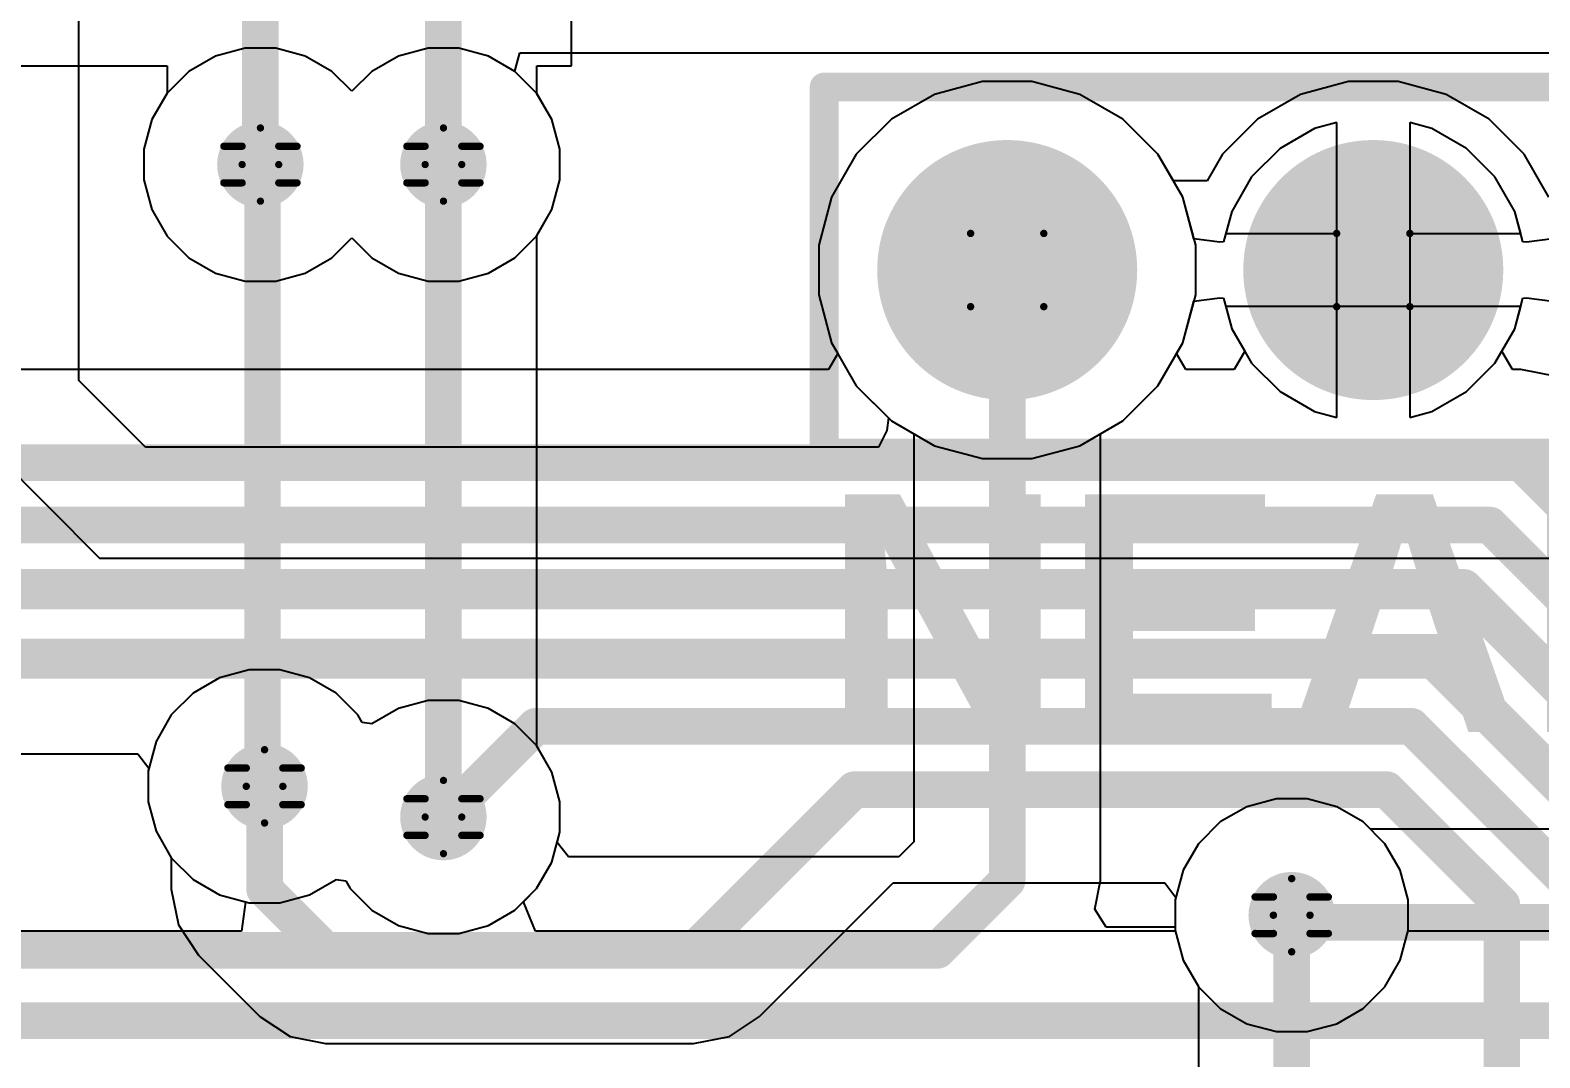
# Model space of a CAD drawing. Header units: inches. Extents: x -3 to 5437, y -3 to 5435.
# Drawn here: x 112.8 to 123.28, y 83 to 90.13 of the extents above; entities that cross this region are included whole.
import ezdxf

# ---------------------------------------------------------------- set-up
doc = ezdxf.new("R2010")
doc.units = ezdxf.units.IN
for name, color, linetype in [('Bottom Layer', 5, 'Continuous'), ('Bottom Solder', 6, 'Continuous'), ('Drill Drawing', 1, 'Continuous'), ('GND', 16, 'Continuous'), ('Multi-Layer', 9, 'Continuous'), ('Pad Holes', 156, 'Continuous'), ('PWR', 76, 'Continuous'), ('Top Layer', 1, 'Continuous'), ('Top Overlay', 2, 'Continuous'), ('Top Solder', 216, 'Continuous'), ('Via Holes', 16, 'Continuous')]:
    doc.layers.add(name, color=color, linetype=linetype)
doc.styles.add('Arial_Bold', font='', dxfattribs={"height": 0.2})
doc.styles.get('Arial_Bold').set_extended_font_data('Arial', bold=True)

# ---------------------------------------------------------------- blocks, each defined once
blk = doc.blocks.new('HDR1X7_127')
at = {"layer": 'Bottom Layer'}
h = blk.add_hatch(color=5, dxfattribs=at)
edge = h.paths.add_edge_path()
edge.add_arc((12.7, 0), 0.8, 0, 360)
h = blk.add_hatch(color=5, dxfattribs=at)
edge = h.paths.add_edge_path()
edge.add_arc((15.24, 0), 0.8, 0, 360)
at = {"layer": 'Bottom Solder'}
h = blk.add_hatch(color=6, dxfattribs=at)
edge = h.paths.add_edge_path()
edge.add_arc((12.7, 0), 0.902, 0, 360)
h = blk.add_hatch(color=6, dxfattribs=at)
edge = h.paths.add_edge_path()
edge.add_arc((15.24, 0), 0.902, 0, 360)
at = {"layer": 'GND'}
h = blk.add_hatch(color=16, dxfattribs=at)
edge = h.paths.add_edge_path()
edge.add_arc((12.7, 0), 0.8, 0, 360)
h = blk.add_hatch(color=16, dxfattribs=at)
edge = h.paths.add_edge_path()
edge.add_arc((15.24, 0), 0.8, 0, 360)
at = {"layer": 'Multi-Layer'}
h = blk.add_hatch(color=9, dxfattribs=at)
edge = h.paths.add_edge_path()
edge.add_arc((12.7, 0), 0.8, 0, 360)
h = blk.add_hatch(color=9, dxfattribs=at)
edge = h.paths.add_edge_path()
edge.add_arc((15.24, 0), 0.8, 0, 360)
at = {"layer": 'Pad Holes'}
h = blk.add_hatch(color=7, dxfattribs=at)
edge = h.paths.add_edge_path()
edge.add_arc((12.7, 0), 0.45, 0, 360)
h = blk.add_hatch(color=7, dxfattribs=at)
edge = h.paths.add_edge_path()
edge.add_arc((15.24, 0), 0.45, 0, 360)
at = {"layer": 'PWR'}
h = blk.add_hatch(color=76, dxfattribs=at)
edge = h.paths.add_edge_path()
edge.add_arc((12.7, 0), 0.8, 0, 360)
h = blk.add_hatch(color=76, dxfattribs=at)
edge = h.paths.add_edge_path()
edge.add_arc((15.24, 0), 0.8, 0, 360)
at = {"layer": 'Top Layer'}
h = blk.add_hatch(color=1, dxfattribs=at)
edge = h.paths.add_edge_path()
edge.add_arc((12.7, 0), 0.8, 0, 360)
h = blk.add_hatch(color=1, dxfattribs=at)
edge = h.paths.add_edge_path()
edge.add_arc((15.24, 0), 0.8, 0, 360)
at = {"layer": 'Top Solder'}
h = blk.add_hatch(color=216, dxfattribs=at)
edge = h.paths.add_edge_path()
edge.add_arc((12.7, 0), 0.902, 0, 360)
h = blk.add_hatch(color=216, dxfattribs=at)
edge = h.paths.add_edge_path()
edge.add_arc((15.24, 0), 0.902, 0, 360)
at = {"layer": 'Top Overlay'}
for points in [[(16.51, 1.27, 0.2, 0.2, 0), (-1.27, 1.27, 0.2, 0.2, 0)], [(16.51, 1.27, 0.2, 0.2, 0), (16.51, -1.27, 0.2, 0.2, 0)], [(16.51, -1.27, 0.2, 0.2, 0), (-1.27, -1.27, 0.2, 0.2, 0)]]:
    blk.add_lwpolyline(points, format="xyseb", dxfattribs=at)
for points in [[(16.46, 1.27, 0.1, 0.1, 1), (16.56, 1.27, 0.1, 0.1, 1)], [(16.46, 1.27, 0.1, 0.1, 1), (16.56, 1.27, 0.1, 0.1, 1)], [(16.46, -1.27, 0.1, 0.1, 1), (16.56, -1.27, 0.1, 0.1, 1)], [(16.46, -1.27, 0.1, 0.1, 1), (16.56, -1.27, 0.1, 0.1, 1)]]:
    blk.add_lwpolyline(points, format="xyseb", close=True, dxfattribs=at)

msp = doc.modelspace()

# ---------------------------------------------------------------- hatches: boundary and pattern name
at = {"layer": 'Bottom Layer'}
h = msp.add_hatch(color=5, dxfattribs=at)
edge = h.paths.add_edge_path()
edge.add_arc((114.398, 89.201), 0.3, 0, 360)
h = msp.add_hatch(color=5, dxfattribs=at)
edge = h.paths.add_edge_path()
edge.add_arc((115.668, 89.201), 0.3, 0, 360)
h = msp.add_hatch(color=5, dxfattribs=at)
edge = h.paths.add_edge_path()
edge.add_arc((114.427, 84.887), 0.3, 0, 360)
h = msp.add_hatch(color=5, dxfattribs=at)
edge = h.paths.add_edge_path()
edge.add_arc((115.668, 84.674), 0.3, 0, 360)
h = msp.add_hatch(color=5, dxfattribs=at)
edge = h.paths.add_edge_path()
edge.add_arc((121.554, 83.993), 0.3, 0, 360)
at = {"layer": 'Bottom Solder'}
h = msp.add_hatch(color=6, dxfattribs=at)
edge = h.paths.add_edge_path()
edge.add_arc((115.668, 84.674), 0.15, 0, 360)
at = {"layer": 'GND'}
h = msp.add_hatch(color=16, dxfattribs=at)
edge = h.paths.add_edge_path()
edge.add_arc((114.398, 89.201), 0.3, 0, 360)
h = msp.add_hatch(color=16, dxfattribs=at)
edge = h.paths.add_edge_path()
edge.add_arc((115.668, 89.201), 0.3, 0, 360)
h = msp.add_hatch(color=16, dxfattribs=at)
edge = h.paths.add_edge_path()
edge.add_arc((114.427, 84.887), 0.3, 0, 360)
h = msp.add_hatch(color=16, dxfattribs=at)
edge = h.paths.add_edge_path()
edge.add_arc((115.668, 84.674), 0.3, 0, 360)
h = msp.add_hatch(color=16, dxfattribs=at)
edge = h.paths.add_edge_path()
edge.add_arc((121.554, 83.993), 0.3, 0, 360)
at = {"layer": 'PWR'}
h = msp.add_hatch(color=76, dxfattribs=at)
edge = h.paths.add_edge_path()
edge.add_arc((114.398, 89.201), 0.3, 0, 360)
h = msp.add_hatch(color=76, dxfattribs=at)
edge = h.paths.add_edge_path()
edge.add_arc((115.668, 89.201), 0.3, 0, 360)
h = msp.add_hatch(color=76, dxfattribs=at)
edge = h.paths.add_edge_path()
edge.add_arc((114.427, 84.887), 0.3, 0, 360)
h = msp.add_hatch(color=76, dxfattribs=at)
edge = h.paths.add_edge_path()
edge.add_arc((115.668, 84.674), 0.3, 0, 360)
h = msp.add_hatch(color=76, dxfattribs=at)
edge = h.paths.add_edge_path()
edge.add_arc((121.554, 83.993), 0.3, 0, 360)
at = {"layer": 'Top Layer'}
h = msp.add_hatch(color=1, dxfattribs=at)
edge = h.paths.add_edge_path()
edge.add_arc((114.398, 89.201), 0.3, 0, 360)
h = msp.add_hatch(color=1, dxfattribs=at)
edge = h.paths.add_edge_path()
edge.add_arc((115.668, 89.201), 0.3, 0, 360)
h = msp.add_hatch(color=1, dxfattribs=at)
edge = h.paths.add_edge_path()
edge.add_arc((114.427, 84.887), 0.3, 0, 360)
h = msp.add_hatch(color=1, dxfattribs=at)
edge = h.paths.add_edge_path()
edge.add_arc((115.668, 84.674), 0.3, 0, 360)
h = msp.add_hatch(color=1, dxfattribs=at)
edge = h.paths.add_edge_path()
edge.add_arc((121.554, 83.993), 0.3, 0, 360)
at = {"layer": 'Top Solder'}
h = msp.add_hatch(color=216, dxfattribs=at)
edge = h.paths.add_edge_path()
edge.add_arc((115.668, 84.674), 0.15, 0, 360)
at = {"layer": 'Via Holes'}
h = msp.add_hatch(color=7, dxfattribs=at)
edge = h.paths.add_edge_path()
edge.add_arc((114.398, 89.201), 0.15, 0, 360)
h = msp.add_hatch(color=7, dxfattribs=at)
edge = h.paths.add_edge_path()
edge.add_arc((115.668, 89.201), 0.15, 0, 360)
h = msp.add_hatch(color=7, dxfattribs=at)
edge = h.paths.add_edge_path()
edge.add_arc((114.427, 84.887), 0.15, 0, 360)
h = msp.add_hatch(color=7, dxfattribs=at)
edge = h.paths.add_edge_path()
edge.add_arc((115.668, 84.674), 0.15, 0, 360)
h = msp.add_hatch(color=7, dxfattribs=at)
edge = h.paths.add_edge_path()
edge.add_arc((121.554, 83.993), 0.15, 0, 360)

# ---------------------------------------------------------------- linework, layer by layer
at = {"layer": 'Bottom Layer'}
for p, q in [((116.164, 89.848), (116.198, 89.975)), ((116.198, 89.975), (137.314, 89.975)), ((116.164, 89.847), (116.164, 89.848)), ((116.315, 89.697), (116.164, 89.847)), ((119.408, 89.777), (119.075, 89.688)), ((119.752, 89.777), (119.408, 89.777)), ((120.085, 89.688), (119.752, 89.777)), ((116.421, 89.513), (116.315, 89.697)), ((119.075, 89.688), (118.777, 89.516)), ((120.383, 89.516), (120.085, 89.688)), ((116.476, 89.307), (116.421, 89.513)), ((118.777, 89.516), (118.533, 89.272)), ((120.626, 89.272), (120.383, 89.516)), ((121.866, 89.492), (121.713, 89.451)), ((121.866, 88.723), (121.866, 89.492)), ((122.527, 89.451), (122.374, 89.492)), ((122.374, 89.492), (122.374, 88.723)), ((121.713, 89.451), (121.473, 89.312)), ((122.767, 89.312), (122.527, 89.451)), ((116.476, 89.095), (116.476, 89.307)), ((118.533, 89.272), (118.361, 88.974)), ((120.799, 88.974), (120.626, 89.272)), ((121.473, 89.312), (121.276, 89.116)), ((122.963, 89.116), (122.767, 89.312)), ((116.421, 88.889), (116.476, 89.095)), ((121.276, 89.116), (121.138, 88.876)), ((123.102, 88.876), (122.963, 89.116)), ((118.361, 88.974), (118.272, 88.641)), ((120.888, 88.641), (120.799, 88.974)), ((116.316, 88.706), (116.421, 88.889)), ((121.138, 88.876), (121.097, 88.723)), ((123.143, 88.723), (123.102, 88.876)), ((121.097, 88.723), (121.866, 88.723)), ((122.374, 88.723), (123.143, 88.723)), ((116.316, 85.169), (116.316, 88.706)), ((118.272, 88.641), (118.272, 88.297)), ((120.888, 88.297), (120.888, 88.641)), ((118.272, 88.297), (118.361, 87.964)), ((120.799, 87.964), (120.888, 88.297)), ((121.866, 88.215), (121.097, 88.215)), ((121.097, 88.215), (121.138, 88.062)), ((121.866, 87.446), (121.866, 88.215)), ((123.143, 88.215), (122.374, 88.215)), ((122.374, 88.215), (122.374, 87.446)), ((123.102, 88.062), (123.143, 88.215)), ((121.138, 88.062), (121.276, 87.822)), ((122.963, 87.822), (123.102, 88.062)), ((118.361, 87.964), (118.533, 87.666)), ((120.626, 87.666), (120.799, 87.964)), ((121.276, 87.822), (121.473, 87.626)), ((122.767, 87.626), (122.963, 87.822)), ((118.533, 87.666), (118.777, 87.422)), ((120.383, 87.422), (120.626, 87.666)), ((121.473, 87.626), (121.713, 87.487)), ((122.527, 87.487), (122.767, 87.626)), ((121.713, 87.487), (121.866, 87.446)), ((122.374, 87.446), (122.527, 87.487)), ((118.777, 87.422), (118.932, 87.333)), ((120.227, 87.333), (120.383, 87.422)), ((118.932, 87.333), (118.932, 84.502)), ((120.227, 84.234), (120.227, 87.333)), ((116.421, 84.986), (116.316, 85.169)), ((116.476, 84.78), (116.421, 84.986)), ((116.476, 84.568), (116.476, 84.78)), ((121.242, 84.746), (121.058, 84.64)), ((121.448, 84.801), (121.242, 84.746)), ((121.661, 84.801), (121.448, 84.801)), ((121.866, 84.746), (121.661, 84.801)), ((122.05, 84.64), (121.866, 84.746)), ((121.058, 84.64), (120.908, 84.489)), ((122.1, 84.59), (122.05, 84.64)), ((116.457, 84.497), (116.476, 84.568)), ((126.485, 84.59), (122.1, 84.59)), ((116.535, 84.397), (116.457, 84.497)), ((118.932, 84.502), (118.827, 84.397)), ((120.908, 84.489), (120.801, 84.305)), ((118.827, 84.397), (116.535, 84.397)), ((120.188, 84.036), (120.227, 84.234)), ((120.801, 84.305), (120.746, 84.099)), ((120.267, 83.909), (120.188, 84.036)), ((120.746, 84.099), (120.746, 83.909)), ((120.746, 83.909), (120.267, 83.909))]:
    msp.add_line(p, q, dxfattribs=at)
for points in [[(114.398, 89.201, 0.254, 0.254, 0), (114.413, 89.187, 0.254, 0.254, 0)], [(114.413, 84.901, 0.254, 0.254, 0), (114.413, 89.187, 0.254, 0.254, 0)], [(115.668, 84.674, 0.254, 0.254, 0), (115.668, 89.201, 0.254, 0.254, 0)], [(119.58, 84.234, 0.254, 0.254, 0), (119.58, 88.469, 0.254, 0.254, 0)], [(114.413, 84.901, 0.254, 0.254, 0), (114.427, 84.887, 0.254, 0.254, 0)], [(119.095, 83.749, 0.254, 0.254, 0), (119.58, 84.234, 0.254, 0.254, 0)], [(121.554, 83.993, 0.254, 0.254, 0), (121.604, 83.943, 0.254, 0.254, 0)], [(121.604, 83.943, 0.254, 0.254, 0), (126.753, 83.943, 0.254, 0.254, 0)], [(100.234, 83.749, 0.254, 0.254, 0), (119.095, 83.749, 0.254, 0.254, 0)], [(100.482, 83.261, 0.254, 0.254, 0), (129.321, 83.261, 0.254, 0.254, 0)]]:
    msp.add_lwpolyline(points, format="xyseb", dxfattribs=at)
for points in [[(114.335, 89.201, 0.127, 0.127, 1), (114.462, 89.201, 0.127, 0.127, 1)], [(114.349, 89.187, 0.127, 0.127, 1), (114.476, 89.187, 0.127, 0.127, 1)], [(114.349, 89.187, 0.127, 0.127, 1), (114.476, 89.187, 0.127, 0.127, 1)], [(115.605, 89.201, 0.127, 0.127, 1), (115.732, 89.201, 0.127, 0.127, 1)], [(119.516, 88.469, 0.127, 0.127, 1), (119.643, 88.469, 0.127, 0.127, 1)], [(114.349, 84.901, 0.127, 0.127, 1), (114.476, 84.901, 0.127, 0.127, 1)], [(114.349, 84.901, 0.127, 0.127, 1), (114.476, 84.901, 0.127, 0.127, 1)], [(114.364, 84.887, 0.127, 0.127, 1), (114.49, 84.887, 0.127, 0.127, 1)], [(115.605, 84.674, 0.127, 0.127, 1), (115.732, 84.674, 0.127, 0.127, 1)], [(119.516, 84.234, 0.127, 0.127, 1), (119.643, 84.234, 0.127, 0.127, 1)], [(119.516, 84.234, 0.127, 0.127, 1), (119.643, 84.234, 0.127, 0.127, 1)], [(121.491, 83.993, 0.127, 0.127, 1), (121.618, 83.993, 0.127, 0.127, 1)], [(121.541, 83.943, 0.127, 0.127, 1), (121.668, 83.943, 0.127, 0.127, 1)], [(121.541, 83.943, 0.127, 0.127, 1), (121.668, 83.943, 0.127, 0.127, 1)], [(119.032, 83.749, 0.127, 0.127, 1), (119.159, 83.749, 0.127, 0.127, 1)], [(119.032, 83.749, 0.127, 0.127, 1), (119.159, 83.749, 0.127, 0.127, 1)]]:
    msp.add_lwpolyline(points, format="xyseb", close=True, dxfattribs=at)
at = {"layer": 'Drill Drawing'}
for points in [[(114.271, 89.328, 0.0508, 0.0508, 0), (114.398, 89.455, 0.0508, 0.0508, 0)], [(114.398, 89.455, 0.0508, 0.0508, 0), (114.525, 89.328, 0.0508, 0.0508, 0)], [(115.541, 89.328, 0.0508, 0.0508, 0), (115.668, 89.455, 0.0508, 0.0508, 0)], [(115.668, 89.455, 0.0508, 0.0508, 0), (115.795, 89.328, 0.0508, 0.0508, 0)], [(114.144, 89.328, 0.0508, 0.0508, 0), (114.271, 89.201, 0.0508, 0.0508, 0)], [(114.144, 89.328, 0.0508, 0.0508, 0), (114.271, 89.328, 0.0508, 0.0508, 0)], [(114.525, 89.328, 0.0508, 0.0508, 0), (114.652, 89.328, 0.0508, 0.0508, 0)], [(114.525, 89.201, 0.0508, 0.0508, 0), (114.652, 89.328, 0.0508, 0.0508, 0)], [(115.414, 89.328, 0.0508, 0.0508, 0), (115.541, 89.201, 0.0508, 0.0508, 0)], [(115.414, 89.328, 0.0508, 0.0508, 0), (115.541, 89.328, 0.0508, 0.0508, 0)], [(115.795, 89.328, 0.0508, 0.0508, 0), (115.922, 89.328, 0.0508, 0.0508, 0)], [(115.795, 89.201, 0.0508, 0.0508, 0), (115.922, 89.328, 0.0508, 0.0508, 0)], [(114.144, 89.074, 0.0508, 0.0508, 0), (114.271, 89.201, 0.0508, 0.0508, 0)], [(114.525, 89.201, 0.0508, 0.0508, 0), (114.652, 89.074, 0.0508, 0.0508, 0)], [(115.414, 89.074, 0.0508, 0.0508, 0), (115.541, 89.201, 0.0508, 0.0508, 0)], [(115.795, 89.201, 0.0508, 0.0508, 0), (115.922, 89.074, 0.0508, 0.0508, 0)], [(114.144, 89.074, 0.0508, 0.0508, 0), (114.271, 89.074, 0.0508, 0.0508, 0)], [(114.271, 89.074, 0.0508, 0.0508, 0), (114.398, 88.947, 0.0508, 0.0508, 0)], [(114.398, 88.947, 0.0508, 0.0508, 0), (114.525, 89.074, 0.0508, 0.0508, 0)], [(114.525, 89.074, 0.0508, 0.0508, 0), (114.652, 89.074, 0.0508, 0.0508, 0)], [(115.414, 89.074, 0.0508, 0.0508, 0), (115.541, 89.074, 0.0508, 0.0508, 0)], [(115.541, 89.074, 0.0508, 0.0508, 0), (115.668, 88.947, 0.0508, 0.0508, 0)], [(115.668, 88.947, 0.0508, 0.0508, 0), (115.795, 89.074, 0.0508, 0.0508, 0)], [(115.795, 89.074, 0.0508, 0.0508, 0), (115.922, 89.074, 0.0508, 0.0508, 0)], [(119.326, 88.723, 0.0508, 0.0508, 0), (119.834, 88.723, 0.0508, 0.0508, 0)], [(119.326, 88.215, 0.0508, 0.0508, 0), (119.326, 88.723, 0.0508, 0.0508, 0)], [(119.834, 88.215, 0.0508, 0.0508, 0), (119.834, 88.723, 0.0508, 0.0508, 0)], [(121.866, 88.723, 0.0508, 0.0508, 0), (122.374, 88.723, 0.0508, 0.0508, 0)], [(121.866, 88.215, 0.0508, 0.0508, 0), (121.866, 88.723, 0.0508, 0.0508, 0)], [(122.374, 88.215, 0.0508, 0.0508, 0), (122.374, 88.723, 0.0508, 0.0508, 0)], [(119.326, 88.215, 0.0508, 0.0508, 0), (119.834, 88.215, 0.0508, 0.0508, 0)], [(121.866, 88.215, 0.0508, 0.0508, 0), (122.374, 88.215, 0.0508, 0.0508, 0)], [(114.3, 85.014, 0.0508, 0.0508, 0), (114.427, 85.141, 0.0508, 0.0508, 0)], [(114.427, 85.141, 0.0508, 0.0508, 0), (114.554, 85.014, 0.0508, 0.0508, 0)], [(114.173, 85.014, 0.0508, 0.0508, 0), (114.3, 84.887, 0.0508, 0.0508, 0)], [(114.173, 85.014, 0.0508, 0.0508, 0), (114.3, 85.014, 0.0508, 0.0508, 0)], [(114.554, 85.014, 0.0508, 0.0508, 0), (114.681, 85.014, 0.0508, 0.0508, 0)], [(114.554, 84.887, 0.0508, 0.0508, 0), (114.681, 85.014, 0.0508, 0.0508, 0)], [(115.541, 84.801, 0.0508, 0.0508, 0), (115.668, 84.928, 0.0508, 0.0508, 0)], [(115.668, 84.928, 0.0508, 0.0508, 0), (115.795, 84.801, 0.0508, 0.0508, 0)], [(114.173, 84.76, 0.0508, 0.0508, 0), (114.3, 84.887, 0.0508, 0.0508, 0)], [(114.554, 84.887, 0.0508, 0.0508, 0), (114.681, 84.76, 0.0508, 0.0508, 0)], [(114.173, 84.76, 0.0508, 0.0508, 0), (114.3, 84.76, 0.0508, 0.0508, 0)], [(114.3, 84.76, 0.0508, 0.0508, 0), (114.427, 84.633, 0.0508, 0.0508, 0)], [(114.427, 84.633, 0.0508, 0.0508, 0), (114.554, 84.76, 0.0508, 0.0508, 0)], [(114.554, 84.76, 0.0508, 0.0508, 0), (114.681, 84.76, 0.0508, 0.0508, 0)], [(115.414, 84.801, 0.0508, 0.0508, 0), (115.541, 84.674, 0.0508, 0.0508, 0)], [(115.414, 84.801, 0.0508, 0.0508, 0), (115.541, 84.801, 0.0508, 0.0508, 0)], [(115.795, 84.801, 0.0508, 0.0508, 0), (115.922, 84.801, 0.0508, 0.0508, 0)], [(115.795, 84.674, 0.0508, 0.0508, 0), (115.922, 84.801, 0.0508, 0.0508, 0)], [(115.414, 84.547, 0.0508, 0.0508, 0), (115.541, 84.674, 0.0508, 0.0508, 0)], [(115.795, 84.674, 0.0508, 0.0508, 0), (115.922, 84.547, 0.0508, 0.0508, 0)], [(115.414, 84.547, 0.0508, 0.0508, 0), (115.541, 84.547, 0.0508, 0.0508, 0)], [(115.541, 84.547, 0.0508, 0.0508, 0), (115.668, 84.42, 0.0508, 0.0508, 0)], [(115.668, 84.42, 0.0508, 0.0508, 0), (115.795, 84.547, 0.0508, 0.0508, 0)], [(115.795, 84.547, 0.0508, 0.0508, 0), (115.922, 84.547, 0.0508, 0.0508, 0)], [(121.427, 84.12, 0.0508, 0.0508, 0), (121.554, 84.247, 0.0508, 0.0508, 0)], [(121.554, 84.247, 0.0508, 0.0508, 0), (121.681, 84.12, 0.0508, 0.0508, 0)], [(121.3, 84.12, 0.0508, 0.0508, 0), (121.427, 83.993, 0.0508, 0.0508, 0)], [(121.3, 84.12, 0.0508, 0.0508, 0), (121.427, 84.12, 0.0508, 0.0508, 0)], [(121.681, 84.12, 0.0508, 0.0508, 0), (121.808, 84.12, 0.0508, 0.0508, 0)], [(121.681, 83.993, 0.0508, 0.0508, 0), (121.808, 84.12, 0.0508, 0.0508, 0)], [(121.3, 83.866, 0.0508, 0.0508, 0), (121.427, 83.993, 0.0508, 0.0508, 0)], [(121.681, 83.993, 0.0508, 0.0508, 0), (121.808, 83.866, 0.0508, 0.0508, 0)], [(121.3, 83.866, 0.0508, 0.0508, 0), (121.427, 83.866, 0.0508, 0.0508, 0)], [(121.427, 83.866, 0.0508, 0.0508, 0), (121.554, 83.739, 0.0508, 0.0508, 0)], [(121.554, 83.739, 0.0508, 0.0508, 0), (121.681, 83.866, 0.0508, 0.0508, 0)], [(121.681, 83.866, 0.0508, 0.0508, 0), (121.808, 83.866, 0.0508, 0.0508, 0)]]:
    msp.add_lwpolyline(points, format="xyseb", dxfattribs=at)
for points in [[(114.386, 89.455, 0.0254, 0.0254, 1), (114.411, 89.455, 0.0254, 0.0254, 1)], [(114.386, 89.455, 0.0254, 0.0254, 1), (114.411, 89.455, 0.0254, 0.0254, 1)], [(115.656, 89.455, 0.0254, 0.0254, 1), (115.681, 89.455, 0.0254, 0.0254, 1)], [(115.656, 89.455, 0.0254, 0.0254, 1), (115.681, 89.455, 0.0254, 0.0254, 1)], [(114.132, 89.328, 0.0254, 0.0254, 1), (114.157, 89.328, 0.0254, 0.0254, 1)], [(114.132, 89.328, 0.0254, 0.0254, 1), (114.157, 89.328, 0.0254, 0.0254, 1)], [(114.259, 89.328, 0.0254, 0.0254, 1), (114.284, 89.328, 0.0254, 0.0254, 1)], [(114.259, 89.328, 0.0254, 0.0254, 1), (114.284, 89.328, 0.0254, 0.0254, 1)], [(114.513, 89.328, 0.0254, 0.0254, 1), (114.538, 89.328, 0.0254, 0.0254, 1)], [(114.513, 89.328, 0.0254, 0.0254, 1), (114.538, 89.328, 0.0254, 0.0254, 1)], [(114.64, 89.328, 0.0254, 0.0254, 1), (114.665, 89.328, 0.0254, 0.0254, 1)], [(114.64, 89.328, 0.0254, 0.0254, 1), (114.665, 89.328, 0.0254, 0.0254, 1)], [(115.402, 89.328, 0.0254, 0.0254, 1), (115.427, 89.328, 0.0254, 0.0254, 1)], [(115.402, 89.328, 0.0254, 0.0254, 1), (115.427, 89.328, 0.0254, 0.0254, 1)], [(115.529, 89.328, 0.0254, 0.0254, 1), (115.554, 89.328, 0.0254, 0.0254, 1)], [(115.529, 89.328, 0.0254, 0.0254, 1), (115.554, 89.328, 0.0254, 0.0254, 1)], [(115.783, 89.328, 0.0254, 0.0254, 1), (115.808, 89.328, 0.0254, 0.0254, 1)], [(115.783, 89.328, 0.0254, 0.0254, 1), (115.808, 89.328, 0.0254, 0.0254, 1)], [(115.91, 89.328, 0.0254, 0.0254, 1), (115.935, 89.328, 0.0254, 0.0254, 1)], [(115.91, 89.328, 0.0254, 0.0254, 1), (115.935, 89.328, 0.0254, 0.0254, 1)], [(114.259, 89.201, 0.0254, 0.0254, 1), (114.284, 89.201, 0.0254, 0.0254, 1)], [(114.259, 89.201, 0.0254, 0.0254, 1), (114.284, 89.201, 0.0254, 0.0254, 1)], [(114.513, 89.201, 0.0254, 0.0254, 1), (114.538, 89.201, 0.0254, 0.0254, 1)], [(114.513, 89.201, 0.0254, 0.0254, 1), (114.538, 89.201, 0.0254, 0.0254, 1)], [(115.529, 89.201, 0.0254, 0.0254, 1), (115.554, 89.201, 0.0254, 0.0254, 1)], [(115.529, 89.201, 0.0254, 0.0254, 1), (115.554, 89.201, 0.0254, 0.0254, 1)], [(115.783, 89.201, 0.0254, 0.0254, 1), (115.808, 89.201, 0.0254, 0.0254, 1)], [(115.783, 89.201, 0.0254, 0.0254, 1), (115.808, 89.201, 0.0254, 0.0254, 1)], [(114.132, 89.074, 0.0254, 0.0254, 1), (114.157, 89.074, 0.0254, 0.0254, 1)], [(114.132, 89.074, 0.0254, 0.0254, 1), (114.157, 89.074, 0.0254, 0.0254, 1)], [(114.259, 89.074, 0.0254, 0.0254, 1), (114.284, 89.074, 0.0254, 0.0254, 1)], [(114.259, 89.074, 0.0254, 0.0254, 1), (114.284, 89.074, 0.0254, 0.0254, 1)], [(114.513, 89.074, 0.0254, 0.0254, 1), (114.538, 89.074, 0.0254, 0.0254, 1)], [(114.513, 89.074, 0.0254, 0.0254, 1), (114.538, 89.074, 0.0254, 0.0254, 1)], [(114.64, 89.074, 0.0254, 0.0254, 1), (114.665, 89.074, 0.0254, 0.0254, 1)], [(114.64, 89.074, 0.0254, 0.0254, 1), (114.665, 89.074, 0.0254, 0.0254, 1)], [(115.402, 89.074, 0.0254, 0.0254, 1), (115.427, 89.074, 0.0254, 0.0254, 1)], [(115.402, 89.074, 0.0254, 0.0254, 1), (115.427, 89.074, 0.0254, 0.0254, 1)], [(115.529, 89.074, 0.0254, 0.0254, 1), (115.554, 89.074, 0.0254, 0.0254, 1)], [(115.529, 89.074, 0.0254, 0.0254, 1), (115.554, 89.074, 0.0254, 0.0254, 1)], [(115.783, 89.074, 0.0254, 0.0254, 1), (115.808, 89.074, 0.0254, 0.0254, 1)], [(115.783, 89.074, 0.0254, 0.0254, 1), (115.808, 89.074, 0.0254, 0.0254, 1)], [(115.91, 89.074, 0.0254, 0.0254, 1), (115.935, 89.074, 0.0254, 0.0254, 1)], [(115.91, 89.074, 0.0254, 0.0254, 1), (115.935, 89.074, 0.0254, 0.0254, 1)], [(114.386, 88.947, 0.0254, 0.0254, 1), (114.411, 88.947, 0.0254, 0.0254, 1)], [(114.386, 88.947, 0.0254, 0.0254, 1), (114.411, 88.947, 0.0254, 0.0254, 1)], [(115.656, 88.947, 0.0254, 0.0254, 1), (115.681, 88.947, 0.0254, 0.0254, 1)], [(115.656, 88.947, 0.0254, 0.0254, 1), (115.681, 88.947, 0.0254, 0.0254, 1)], [(119.313, 88.723, 0.0254, 0.0254, 1), (119.339, 88.723, 0.0254, 0.0254, 1)], [(119.313, 88.723, 0.0254, 0.0254, 1), (119.339, 88.723, 0.0254, 0.0254, 1)], [(119.821, 88.723, 0.0254, 0.0254, 1), (119.847, 88.723, 0.0254, 0.0254, 1)], [(119.821, 88.723, 0.0254, 0.0254, 1), (119.847, 88.723, 0.0254, 0.0254, 1)], [(121.853, 88.723, 0.0254, 0.0254, 1), (121.879, 88.723, 0.0254, 0.0254, 1)], [(121.853, 88.723, 0.0254, 0.0254, 1), (121.879, 88.723, 0.0254, 0.0254, 1)], [(122.361, 88.723, 0.0254, 0.0254, 1), (122.387, 88.723, 0.0254, 0.0254, 1)], [(122.361, 88.723, 0.0254, 0.0254, 1), (122.387, 88.723, 0.0254, 0.0254, 1)], [(119.313, 88.215, 0.0254, 0.0254, 1), (119.339, 88.215, 0.0254, 0.0254, 1)], [(119.313, 88.215, 0.0254, 0.0254, 1), (119.339, 88.215, 0.0254, 0.0254, 1)], [(119.821, 88.215, 0.0254, 0.0254, 1), (119.847, 88.215, 0.0254, 0.0254, 1)], [(119.821, 88.215, 0.0254, 0.0254, 1), (119.847, 88.215, 0.0254, 0.0254, 1)], [(121.853, 88.215, 0.0254, 0.0254, 1), (121.879, 88.215, 0.0254, 0.0254, 1)], [(121.853, 88.215, 0.0254, 0.0254, 1), (121.879, 88.215, 0.0254, 0.0254, 1)], [(122.361, 88.215, 0.0254, 0.0254, 1), (122.387, 88.215, 0.0254, 0.0254, 1)], [(122.361, 88.215, 0.0254, 0.0254, 1), (122.387, 88.215, 0.0254, 0.0254, 1)], [(114.414, 85.141, 0.0254, 0.0254, 1), (114.44, 85.141, 0.0254, 0.0254, 1)], [(114.414, 85.141, 0.0254, 0.0254, 1), (114.44, 85.141, 0.0254, 0.0254, 1)], [(114.16, 85.014, 0.0254, 0.0254, 1), (114.186, 85.014, 0.0254, 0.0254, 1)], [(114.16, 85.014, 0.0254, 0.0254, 1), (114.186, 85.014, 0.0254, 0.0254, 1)], [(114.287, 85.014, 0.0254, 0.0254, 1), (114.313, 85.014, 0.0254, 0.0254, 1)], [(114.287, 85.014, 0.0254, 0.0254, 1), (114.313, 85.014, 0.0254, 0.0254, 1)], [(114.541, 85.014, 0.0254, 0.0254, 1), (114.567, 85.014, 0.0254, 0.0254, 1)], [(114.541, 85.014, 0.0254, 0.0254, 1), (114.567, 85.014, 0.0254, 0.0254, 1)], [(114.668, 85.014, 0.0254, 0.0254, 1), (114.694, 85.014, 0.0254, 0.0254, 1)], [(114.668, 85.014, 0.0254, 0.0254, 1), (114.694, 85.014, 0.0254, 0.0254, 1)], [(115.656, 84.928, 0.0254, 0.0254, 1), (115.681, 84.928, 0.0254, 0.0254, 1)], [(115.656, 84.928, 0.0254, 0.0254, 1), (115.681, 84.928, 0.0254, 0.0254, 1)], [(114.287, 84.887, 0.0254, 0.0254, 1), (114.313, 84.887, 0.0254, 0.0254, 1)], [(114.287, 84.887, 0.0254, 0.0254, 1), (114.313, 84.887, 0.0254, 0.0254, 1)], [(114.541, 84.887, 0.0254, 0.0254, 1), (114.567, 84.887, 0.0254, 0.0254, 1)], [(114.541, 84.887, 0.0254, 0.0254, 1), (114.567, 84.887, 0.0254, 0.0254, 1)], [(114.16, 84.76, 0.0254, 0.0254, 1), (114.186, 84.76, 0.0254, 0.0254, 1)], [(114.16, 84.76, 0.0254, 0.0254, 1), (114.186, 84.76, 0.0254, 0.0254, 1)], [(114.287, 84.76, 0.0254, 0.0254, 1), (114.313, 84.76, 0.0254, 0.0254, 1)], [(114.287, 84.76, 0.0254, 0.0254, 1), (114.313, 84.76, 0.0254, 0.0254, 1)], [(114.541, 84.76, 0.0254, 0.0254, 1), (114.567, 84.76, 0.0254, 0.0254, 1)], [(114.541, 84.76, 0.0254, 0.0254, 1), (114.567, 84.76, 0.0254, 0.0254, 1)], [(114.668, 84.76, 0.0254, 0.0254, 1), (114.694, 84.76, 0.0254, 0.0254, 1)], [(114.668, 84.76, 0.0254, 0.0254, 1), (114.694, 84.76, 0.0254, 0.0254, 1)], [(115.402, 84.801, 0.0254, 0.0254, 1), (115.427, 84.801, 0.0254, 0.0254, 1)], [(115.402, 84.801, 0.0254, 0.0254, 1), (115.427, 84.801, 0.0254, 0.0254, 1)], [(115.529, 84.801, 0.0254, 0.0254, 1), (115.554, 84.801, 0.0254, 0.0254, 1)], [(115.529, 84.801, 0.0254, 0.0254, 1), (115.554, 84.801, 0.0254, 0.0254, 1)], [(115.783, 84.801, 0.0254, 0.0254, 1), (115.808, 84.801, 0.0254, 0.0254, 1)], [(115.783, 84.801, 0.0254, 0.0254, 1), (115.808, 84.801, 0.0254, 0.0254, 1)], [(115.91, 84.801, 0.0254, 0.0254, 1), (115.935, 84.801, 0.0254, 0.0254, 1)], [(115.91, 84.801, 0.0254, 0.0254, 1), (115.935, 84.801, 0.0254, 0.0254, 1)], [(114.414, 84.633, 0.0254, 0.0254, 1), (114.44, 84.633, 0.0254, 0.0254, 1)], [(114.414, 84.633, 0.0254, 0.0254, 1), (114.44, 84.633, 0.0254, 0.0254, 1)], [(115.529, 84.674, 0.0254, 0.0254, 1), (115.554, 84.674, 0.0254, 0.0254, 1)], [(115.529, 84.674, 0.0254, 0.0254, 1), (115.554, 84.674, 0.0254, 0.0254, 1)], [(115.783, 84.674, 0.0254, 0.0254, 1), (115.808, 84.674, 0.0254, 0.0254, 1)], [(115.783, 84.674, 0.0254, 0.0254, 1), (115.808, 84.674, 0.0254, 0.0254, 1)], [(115.402, 84.547, 0.0254, 0.0254, 1), (115.427, 84.547, 0.0254, 0.0254, 1)], [(115.402, 84.547, 0.0254, 0.0254, 1), (115.427, 84.547, 0.0254, 0.0254, 1)], [(115.529, 84.547, 0.0254, 0.0254, 1), (115.554, 84.547, 0.0254, 0.0254, 1)], [(115.529, 84.547, 0.0254, 0.0254, 1), (115.554, 84.547, 0.0254, 0.0254, 1)], [(115.783, 84.547, 0.0254, 0.0254, 1), (115.808, 84.547, 0.0254, 0.0254, 1)], [(115.783, 84.547, 0.0254, 0.0254, 1), (115.808, 84.547, 0.0254, 0.0254, 1)], [(115.91, 84.547, 0.0254, 0.0254, 1), (115.935, 84.547, 0.0254, 0.0254, 1)], [(115.91, 84.547, 0.0254, 0.0254, 1), (115.935, 84.547, 0.0254, 0.0254, 1)], [(115.656, 84.42, 0.0254, 0.0254, 1), (115.681, 84.42, 0.0254, 0.0254, 1)], [(115.656, 84.42, 0.0254, 0.0254, 1), (115.681, 84.42, 0.0254, 0.0254, 1)], [(121.541, 84.247, 0.0254, 0.0254, 1), (121.567, 84.247, 0.0254, 0.0254, 1)], [(121.541, 84.247, 0.0254, 0.0254, 1), (121.567, 84.247, 0.0254, 0.0254, 1)], [(121.287, 84.12, 0.0254, 0.0254, 1), (121.313, 84.12, 0.0254, 0.0254, 1)], [(121.287, 84.12, 0.0254, 0.0254, 1), (121.313, 84.12, 0.0254, 0.0254, 1)], [(121.414, 84.12, 0.0254, 0.0254, 1), (121.44, 84.12, 0.0254, 0.0254, 1)], [(121.414, 84.12, 0.0254, 0.0254, 1), (121.44, 84.12, 0.0254, 0.0254, 1)], [(121.668, 84.12, 0.0254, 0.0254, 1), (121.694, 84.12, 0.0254, 0.0254, 1)], [(121.668, 84.12, 0.0254, 0.0254, 1), (121.694, 84.12, 0.0254, 0.0254, 1)], [(121.795, 84.12, 0.0254, 0.0254, 1), (121.821, 84.12, 0.0254, 0.0254, 1)], [(121.795, 84.12, 0.0254, 0.0254, 1), (121.821, 84.12, 0.0254, 0.0254, 1)], [(121.414, 83.993, 0.0254, 0.0254, 1), (121.44, 83.993, 0.0254, 0.0254, 1)], [(121.414, 83.993, 0.0254, 0.0254, 1), (121.44, 83.993, 0.0254, 0.0254, 1)], [(121.668, 83.993, 0.0254, 0.0254, 1), (121.694, 83.993, 0.0254, 0.0254, 1)], [(121.668, 83.993, 0.0254, 0.0254, 1), (121.694, 83.993, 0.0254, 0.0254, 1)], [(121.287, 83.866, 0.0254, 0.0254, 1), (121.313, 83.866, 0.0254, 0.0254, 1)], [(121.287, 83.866, 0.0254, 0.0254, 1), (121.313, 83.866, 0.0254, 0.0254, 1)], [(121.414, 83.866, 0.0254, 0.0254, 1), (121.44, 83.866, 0.0254, 0.0254, 1)], [(121.414, 83.866, 0.0254, 0.0254, 1), (121.44, 83.866, 0.0254, 0.0254, 1)], [(121.668, 83.866, 0.0254, 0.0254, 1), (121.694, 83.866, 0.0254, 0.0254, 1)], [(121.668, 83.866, 0.0254, 0.0254, 1), (121.694, 83.866, 0.0254, 0.0254, 1)], [(121.795, 83.866, 0.0254, 0.0254, 1), (121.821, 83.866, 0.0254, 0.0254, 1)], [(121.795, 83.866, 0.0254, 0.0254, 1), (121.821, 83.866, 0.0254, 0.0254, 1)], [(121.541, 83.739, 0.0254, 0.0254, 1), (121.567, 83.739, 0.0254, 0.0254, 1)], [(121.541, 83.739, 0.0254, 0.0254, 1), (121.567, 83.739, 0.0254, 0.0254, 1)]]:
    msp.add_lwpolyline(points, format="xyseb", close=True, dxfattribs=at)
at = {"layer": 'GND'}
for p, q in [((114.292, 90.009), (114.086, 89.954)), ((114.505, 90.009), (114.292, 90.009)), ((114.71, 89.954), (114.505, 90.009)), ((115.562, 90.009), (115.356, 89.954)), ((115.775, 90.009), (115.562, 90.009)), ((115.98, 89.954), (115.775, 90.009)), ((114.086, 89.954), (113.902, 89.847)), ((114.894, 89.847), (114.71, 89.954)), ((115.356, 89.954), (115.172, 89.847)), ((116.164, 89.847), (115.98, 89.954)), ((113.902, 89.847), (113.752, 89.697)), ((115.033, 89.709), (114.894, 89.847)), ((115.172, 89.847), (115.033, 89.709)), ((116.315, 89.697), (116.164, 89.847)), ((119.408, 89.777), (119.075, 89.688)), ((119.752, 89.777), (119.408, 89.777)), ((120.085, 89.688), (119.752, 89.777)), ((113.752, 89.697), (113.645, 89.513)), ((116.421, 89.513), (116.315, 89.697)), ((119.075, 89.688), (118.777, 89.516)), ((120.383, 89.516), (120.085, 89.688)), ((113.645, 89.513), (113.59, 89.307)), ((116.476, 89.307), (116.421, 89.513)), ((118.777, 89.516), (118.533, 89.272)), ((120.626, 89.272), (120.383, 89.516)), ((121.866, 89.492), (121.713, 89.451)), ((121.866, 88.469), (121.866, 89.492)), ((122.527, 89.451), (122.374, 89.492)), ((122.374, 89.492), (122.374, 88.469)), ((121.713, 89.451), (121.473, 89.312)), ((122.767, 89.312), (122.527, 89.451)), ((113.59, 89.307), (113.59, 89.095)), ((116.476, 89.095), (116.476, 89.307)), ((118.533, 89.272), (118.361, 88.974)), ((120.799, 88.974), (120.626, 89.272)), ((121.473, 89.312), (121.276, 89.116)), ((122.963, 89.116), (122.767, 89.312)), ((113.59, 89.095), (113.645, 88.889)), ((116.421, 88.889), (116.476, 89.095)), ((121.276, 89.116), (121.138, 88.876)), ((123.102, 88.876), (122.963, 89.116)), ((118.361, 88.974), (118.272, 88.641)), ((120.876, 88.685), (120.799, 88.974)), ((113.645, 88.889), (113.752, 88.705)), ((116.315, 88.705), (116.421, 88.889)), ((121.138, 88.876), (121.081, 88.665)), ((123.158, 88.665), (123.102, 88.876)), ((113.752, 88.705), (113.902, 88.554)), ((114.894, 88.554), (115.033, 88.693)), ((115.033, 88.693), (115.172, 88.554)), ((116.164, 88.554), (116.315, 88.705)), ((118.272, 88.641), (118.272, 88.297)), ((121.055, 88.662), (120.876, 88.685)), ((121.081, 88.665), (121.055, 88.662)), ((123.184, 88.662), (123.158, 88.665)), ((123.364, 88.685), (123.184, 88.662)), ((113.902, 88.554), (114.086, 88.448)), ((114.71, 88.448), (114.894, 88.554)), ((115.172, 88.554), (115.356, 88.448)), ((115.98, 88.448), (116.164, 88.554)), ((114.086, 88.448), (114.292, 88.393)), ((114.505, 88.393), (114.71, 88.448)), ((115.356, 88.448), (115.562, 88.393)), ((115.775, 88.393), (115.98, 88.448)), ((121.866, 87.446), (121.866, 88.469)), ((122.374, 88.469), (122.374, 87.446)), ((114.292, 88.393), (114.505, 88.393)), ((115.562, 88.393), (115.775, 88.393)), ((118.272, 88.297), (118.361, 87.964)), ((120.799, 87.964), (120.876, 88.253)), ((120.876, 88.253), (121.055, 88.276)), ((121.055, 88.276), (121.081, 88.273)), ((121.081, 88.273), (121.138, 88.062)), ((123.102, 88.062), (123.158, 88.273)), ((123.158, 88.273), (123.184, 88.276)), ((123.184, 88.276), (123.364, 88.253)), ((121.138, 88.062), (121.276, 87.822)), ((122.963, 87.822), (123.102, 88.062)), ((118.361, 87.964), (118.533, 87.666)), ((120.626, 87.666), (120.799, 87.964)), ((121.276, 87.822), (121.473, 87.626)), ((122.767, 87.626), (122.963, 87.822)), ((118.533, 87.666), (118.777, 87.422)), ((120.383, 87.422), (120.626, 87.666)), ((121.473, 87.626), (121.713, 87.487)), ((122.527, 87.487), (122.767, 87.626)), ((121.713, 87.487), (121.866, 87.446)), ((122.374, 87.446), (122.527, 87.487)), ((118.777, 87.422), (119.075, 87.25)), ((120.085, 87.25), (120.383, 87.422)), ((119.075, 87.25), (119.408, 87.161)), ((119.408, 87.161), (119.752, 87.161)), ((119.752, 87.161), (120.085, 87.25)), ((114.321, 85.695), (114.115, 85.64)), ((114.533, 85.695), (114.321, 85.695)), ((114.739, 85.64), (114.533, 85.695)), ((114.115, 85.64), (113.931, 85.533)), ((114.923, 85.533), (114.739, 85.64)), ((113.931, 85.533), (113.78, 85.383)), ((115.074, 85.383), (114.923, 85.533)), ((115.562, 85.482), (115.356, 85.427)), ((115.775, 85.482), (115.562, 85.482)), ((115.98, 85.427), (115.775, 85.482)), ((113.78, 85.383), (113.674, 85.199)), ((115.104, 85.329), (115.074, 85.383)), ((115.356, 85.427), (115.172, 85.321)), ((116.164, 85.321), (115.98, 85.427)), ((115.172, 85.321), (115.104, 85.329)), ((116.315, 85.17), (116.164, 85.321)), ((113.674, 85.199), (113.619, 84.993)), ((116.421, 84.986), (116.315, 85.17)), ((113.619, 84.993), (113.619, 84.78)), ((116.476, 84.78), (116.421, 84.986)), ((113.619, 84.78), (113.674, 84.575)), ((116.476, 84.568), (116.476, 84.78)), ((121.242, 84.746), (121.058, 84.64)), ((121.448, 84.801), (121.242, 84.746)), ((121.661, 84.801), (121.448, 84.801)), ((121.866, 84.746), (121.661, 84.801)), ((122.05, 84.64), (121.866, 84.746)), ((121.058, 84.64), (120.908, 84.489)), ((122.201, 84.489), (122.05, 84.64)), ((113.674, 84.575), (113.78, 84.391)), ((116.421, 84.362), (116.476, 84.568)), ((120.908, 84.489), (120.801, 84.305)), ((122.307, 84.305), (122.201, 84.489)), ((113.78, 84.391), (113.931, 84.24)), ((116.315, 84.178), (116.421, 84.362)), ((113.931, 84.24), (114.115, 84.134)), ((120.801, 84.305), (120.746, 84.099)), ((122.362, 84.099), (122.307, 84.305)), ((114.115, 84.134), (114.294, 84.086)), ((116.223, 84.086), (116.315, 84.178)), ((114.294, 84.086), (114.267, 83.883)), ((116.306, 83.883), (116.223, 84.086)), ((120.746, 84.099), (120.746, 83.887)), ((122.362, 83.887), (122.362, 84.099)), ((114.267, 83.883), (112.337, 83.883)), ((120.743, 83.883), (116.306, 83.883)), ((120.746, 83.887), (120.743, 83.883)), ((122.365, 83.883), (122.362, 83.887)), ((167.646, 83.883), (122.365, 83.883))]:
    msp.add_line(p, q, dxfattribs=at)
msp.add_lwpolyline([(112.079, 83.261, 0.203, 0.203, 0), (167.646, 83.261, 0.203, 0.203, 0)], format="xyseb", dxfattribs=at)
at = {"layer": 'PWR'}
for p, q in [((113.138, 87.703), (113.138, 97.182)), ((114.292, 90.009), (114.086, 89.954)), ((114.505, 90.009), (114.292, 90.009)), ((114.71, 89.954), (114.505, 90.009)), ((115.562, 90.009), (115.356, 89.954)), ((115.775, 90.009), (115.562, 90.009)), ((115.98, 89.954), (115.775, 90.009)), ((114.086, 89.954), (113.902, 89.847)), ((114.894, 89.847), (114.71, 89.954)), ((115.356, 89.954), (115.172, 89.847)), ((116.164, 89.847), (115.98, 89.954)), ((113.902, 89.847), (113.752, 89.697)), ((115.033, 89.709), (114.894, 89.847)), ((115.172, 89.847), (115.033, 89.709)), ((116.315, 89.697), (116.164, 89.847)), ((119.408, 89.777), (119.075, 89.688)), ((119.752, 89.777), (119.408, 89.777)), ((120.085, 89.688), (119.752, 89.777)), ((121.948, 89.777), (121.615, 89.688)), ((122.292, 89.777), (121.948, 89.777)), ((122.625, 89.688), (122.292, 89.777)), ((113.752, 89.697), (113.645, 89.513)), ((116.421, 89.513), (116.315, 89.697)), ((119.075, 89.688), (118.777, 89.516)), ((120.383, 89.516), (120.085, 89.688)), ((121.615, 89.688), (121.317, 89.516)), ((122.923, 89.516), (122.625, 89.688)), ((113.645, 89.513), (113.59, 89.307)), ((116.476, 89.307), (116.421, 89.513)), ((118.777, 89.516), (118.533, 89.272)), ((120.626, 89.272), (120.383, 89.516)), ((121.317, 89.516), (121.073, 89.272)), ((123.166, 89.272), (122.923, 89.516)), ((113.59, 89.307), (113.59, 89.095)), ((116.476, 89.095), (116.476, 89.307)), ((118.533, 89.272), (118.361, 88.974)), ((120.733, 89.089), (120.626, 89.272)), ((121.073, 89.272), (120.967, 89.089)), ((123.339, 88.974), (123.166, 89.272)), ((113.59, 89.095), (113.645, 88.889)), ((116.421, 88.889), (116.476, 89.095)), ((120.967, 89.089), (120.733, 89.089)), ((118.361, 88.974), (118.272, 88.641)), ((113.645, 88.889), (113.752, 88.705)), ((116.315, 88.705), (116.421, 88.889)), ((113.752, 88.705), (113.902, 88.554)), ((114.894, 88.554), (115.033, 88.693)), ((115.033, 88.693), (115.172, 88.554)), ((116.164, 88.554), (116.315, 88.705)), ((118.272, 88.641), (118.272, 88.297)), ((113.902, 88.554), (114.086, 88.448)), ((114.71, 88.448), (114.894, 88.554)), ((115.172, 88.554), (115.356, 88.448)), ((115.98, 88.448), (116.164, 88.554)), ((114.086, 88.448), (114.292, 88.393)), ((114.505, 88.393), (114.71, 88.448)), ((115.356, 88.448), (115.562, 88.393)), ((115.775, 88.393), (115.98, 88.448)), ((114.292, 88.393), (114.505, 88.393)), ((115.562, 88.393), (115.775, 88.393)), ((118.272, 88.297), (118.361, 87.964)), ((118.361, 87.964), (118.533, 87.666)), ((113.601, 87.24), (113.138, 87.703)), ((118.533, 87.666), (118.756, 87.443)), ((112.37, 87.385), (113.283, 86.471)), ((118.756, 87.443), (118.744, 87.355)), ((118.744, 87.355), (118.687, 87.24)), ((118.687, 87.24), (113.601, 87.24)), ((113.283, 86.471), (124.577, 86.471)), ((114.321, 85.695), (114.115, 85.64)), ((114.533, 85.695), (114.321, 85.695)), ((114.739, 85.64), (114.533, 85.695)), ((114.115, 85.64), (113.931, 85.533)), ((114.923, 85.533), (114.739, 85.64)), ((113.931, 85.533), (113.78, 85.383)), ((115.074, 85.383), (114.923, 85.533)), ((115.562, 85.482), (115.356, 85.427)), ((115.775, 85.482), (115.562, 85.482)), ((115.98, 85.427), (115.775, 85.482)), ((113.78, 85.383), (113.674, 85.199)), ((115.104, 85.329), (115.074, 85.383)), ((115.356, 85.427), (115.172, 85.321)), ((116.164, 85.321), (115.98, 85.427)), ((115.172, 85.321), (115.104, 85.329)), ((116.315, 85.17), (116.164, 85.321)), ((113.674, 85.199), (113.619, 84.993)), ((116.421, 84.986), (116.315, 85.17)), ((113.619, 84.993), (113.619, 84.78)), ((116.476, 84.78), (116.421, 84.986)), ((113.619, 84.78), (113.674, 84.575)), ((116.476, 84.568), (116.476, 84.78)), ((121.242, 84.746), (121.058, 84.64)), ((121.448, 84.801), (121.242, 84.746)), ((121.661, 84.801), (121.448, 84.801)), ((121.866, 84.746), (121.661, 84.801)), ((122.05, 84.64), (121.866, 84.746)), ((121.058, 84.64), (120.908, 84.489)), ((122.201, 84.489), (122.05, 84.64)), ((113.674, 84.575), (113.78, 84.391)), ((116.421, 84.362), (116.476, 84.568)), ((120.908, 84.489), (120.801, 84.305)), ((122.307, 84.305), (122.201, 84.489)), ((113.78, 84.391), (113.931, 84.24)), ((116.315, 84.178), (116.421, 84.362)), ((113.931, 84.24), (114.115, 84.134)), ((114.739, 84.134), (114.923, 84.24)), ((114.923, 84.24), (114.991, 84.231)), ((114.991, 84.231), (115.022, 84.178)), ((120.801, 84.305), (120.746, 84.099)), ((122.362, 84.099), (122.307, 84.305)), ((114.115, 84.134), (114.321, 84.079)), ((114.533, 84.079), (114.739, 84.134)), ((115.022, 84.178), (115.172, 84.027)), ((116.164, 84.027), (116.315, 84.178)), ((114.321, 84.079), (114.533, 84.079)), ((115.172, 84.027), (115.356, 83.921)), ((115.98, 83.921), (116.164, 84.027)), ((120.746, 84.099), (120.746, 83.887)), ((122.362, 83.887), (122.362, 84.099)), ((115.356, 83.921), (115.562, 83.866)), ((115.775, 83.866), (115.98, 83.921)), ((115.562, 83.866), (115.775, 83.866)), ((120.746, 83.887), (120.801, 83.681)), ((122.307, 83.681), (122.362, 83.887)), ((120.801, 83.681), (120.908, 83.497)), ((122.201, 83.497), (122.307, 83.681)), ((120.908, 83.497), (121.058, 83.346)), ((122.05, 83.346), (122.201, 83.497)), ((121.058, 83.346), (121.242, 83.24)), ((121.866, 83.24), (122.05, 83.346)), ((121.242, 83.24), (121.448, 83.185)), ((121.448, 83.185), (121.661, 83.185)), ((121.661, 83.185), (121.866, 83.24))]:
    msp.add_line(p, q, dxfattribs=at)
at = {"layer": 'Top Layer'}
for p, q in [((116.556, 89.885), (116.556, 93.301)), ((111.357, 89.885), (113.751, 89.885)), ((113.751, 89.885), (113.751, 89.696)), ((116.316, 89.696), (116.316, 89.885)), ((116.316, 89.885), (116.556, 89.885)), ((119.408, 89.777), (119.075, 89.688)), ((119.752, 89.777), (119.408, 89.777)), ((120.085, 89.688), (119.752, 89.777)), ((113.751, 89.696), (113.645, 89.513)), ((116.421, 89.513), (116.316, 89.696)), ((119.075, 89.688), (118.777, 89.516)), ((120.383, 89.516), (120.085, 89.688)), ((113.645, 89.513), (113.59, 89.307)), ((116.476, 89.307), (116.421, 89.513)), ((118.777, 89.516), (118.533, 89.272)), ((120.626, 89.272), (120.383, 89.516)), ((121.866, 89.492), (121.713, 89.451)), ((121.866, 88.723), (121.866, 89.492)), ((122.527, 89.451), (122.374, 89.492)), ((122.374, 89.492), (122.374, 88.723)), ((121.713, 89.451), (121.473, 89.312)), ((122.767, 89.312), (122.527, 89.451)), ((113.59, 89.307), (113.59, 89.095)), ((116.476, 89.095), (116.476, 89.307)), ((118.533, 89.272), (118.361, 88.974)), ((120.799, 88.974), (120.626, 89.272)), ((121.473, 89.312), (121.276, 89.116)), ((122.963, 89.116), (122.767, 89.312)), ((113.59, 89.095), (113.645, 88.889)), ((116.421, 88.889), (116.476, 89.095)), ((121.276, 89.116), (121.138, 88.876)), ((123.102, 88.876), (122.963, 89.116)), ((118.361, 88.974), (118.272, 88.641)), ((120.888, 88.641), (120.799, 88.974)), ((113.645, 88.889), (113.752, 88.705)), ((116.315, 88.705), (116.421, 88.889)), ((121.138, 88.876), (121.097, 88.723)), ((123.143, 88.723), (123.102, 88.876)), ((121.097, 88.723), (121.866, 88.723)), ((122.374, 88.723), (123.143, 88.723)), ((113.752, 88.705), (113.902, 88.554)), ((114.894, 88.554), (115.033, 88.693)), ((115.033, 88.693), (115.172, 88.554)), ((116.164, 88.554), (116.315, 88.705)), ((118.272, 88.641), (118.272, 88.297)), ((120.888, 88.297), (120.888, 88.641)), ((113.902, 88.554), (114.086, 88.448)), ((114.71, 88.448), (114.894, 88.554)), ((115.172, 88.554), (115.356, 88.448)), ((115.98, 88.448), (116.164, 88.554)), ((114.086, 88.448), (114.292, 88.393)), ((114.505, 88.393), (114.71, 88.448)), ((115.356, 88.448), (115.562, 88.393)), ((115.775, 88.393), (115.98, 88.448)), ((114.292, 88.393), (114.505, 88.393)), ((115.562, 88.393), (115.775, 88.393)), ((118.272, 88.297), (118.361, 87.964)), ((120.799, 87.964), (120.888, 88.297)), ((122.12, 88.215), (121.097, 88.215)), ((121.097, 88.215), (121.138, 88.062)), ((123.143, 88.215), (122.12, 88.215)), ((123.102, 88.062), (123.143, 88.215)), ((121.138, 88.062), (121.228, 87.906)), ((123.012, 87.906), (123.102, 88.062)), ((118.404, 87.889), (118.341, 87.779)), ((118.361, 87.964), (118.404, 87.889)), ((120.755, 87.889), (120.799, 87.964)), ((120.819, 87.779), (120.755, 87.889)), ((121.228, 87.906), (121.154, 87.779)), ((123.085, 87.779), (123.012, 87.906)), ((118.341, 87.779), (103.58, 87.779)), ((121.154, 87.779), (120.819, 87.779)), ((123.143, 87.779), (123.085, 87.779)), ((123.391, 87.73), (123.143, 87.779)), ((111.537, 85.112), (113.547, 85.112)), ((113.547, 85.112), (113.624, 85.012)), ((113.624, 85.012), (113.619, 84.993)), ((113.619, 84.993), (113.619, 84.78)), ((113.619, 84.78), (113.674, 84.575)), ((113.674, 84.575), (113.78, 84.392)), ((113.78, 84.392), (113.78, 84.173)), ((117.862, 83.291), (118.788, 84.217)), ((118.788, 84.217), (120.673, 84.217)), ((120.673, 84.217), (120.751, 84.116)), ((113.78, 84.173), (113.829, 83.926)), ((120.751, 84.116), (120.746, 84.099)), ((120.746, 84.099), (120.746, 83.887)), ((113.829, 83.926), (113.969, 83.716)), ((120.746, 83.887), (120.801, 83.681)), ((113.969, 83.716), (114.394, 83.291)), ((120.801, 83.681), (120.907, 83.498)), ((120.907, 83.498), (120.907, 82.478)), ((114.394, 83.291), (114.604, 83.151)), ((117.652, 83.151), (117.862, 83.291)), ((114.604, 83.151), (114.851, 83.102)), ((114.851, 83.102), (117.404, 83.102)), ((117.404, 83.102), (117.652, 83.151))]:
    msp.add_line(p, q, dxfattribs=at)
for points in [[(114.398, 89.201, 0.254, 0.254, 0), (114.398, 91.593, 0.254, 0.254, 0)], [(115.668, 89.201, 0.254, 0.254, 0), (115.668, 91.593, 0.254, 0.254, 0)], [(94.51, 87.132, 0.254, 0.254, 0), (123.143, 87.132, 0.254, 0.254, 0)], [(123.143, 87.132, 0.254, 0.254, 0), (125.378, 84.897, 0.254, 0.254, 0)], [(94.331, 86.7, 0.254, 0.254, 0), (122.928, 86.7, 0.254, 0.254, 0)], [(122.928, 86.7, 0.254, 0.254, 0), (124.92, 84.708, 0.254, 0.254, 0)], [(94.071, 86.255, 0.279, 0.279, 0), (122.744, 86.255, 0.279, 0.279, 0)], [(122.744, 86.255, 0.279, 0.279, 0), (124.476, 84.524, 0.279, 0.279, 0)], [(93.871, 85.773, 0.279, 0.279, 0), (122.544, 85.773, 0.279, 0.279, 0)], [(122.544, 85.773, 0.279, 0.279, 0), (123.993, 84.324, 0.279, 0.279, 0)], [(115.678, 84.674, 0.254, 0.254, 0), (116.309, 85.304, 0.254, 0.254, 0)], [(116.309, 85.304, 0.254, 0.254, 0), (122.384, 85.304, 0.254, 0.254, 0)], [(122.384, 85.304, 0.254, 0.254, 0), (123.506, 84.183, 0.254, 0.254, 0)], [(114.427, 84.173, 0.254, 0.254, 0), (114.427, 84.887, 0.254, 0.254, 0)], [(117.404, 83.749, 0.254, 0.254, 0), (118.519, 84.864, 0.254, 0.254, 0)], [(118.519, 84.864, 0.254, 0.254, 0), (122.213, 84.864, 0.254, 0.254, 0)], [(122.213, 84.864, 0.254, 0.254, 0), (123.012, 84.066, 0.254, 0.254, 0)], [(115.668, 84.674, 0.254, 0.254, 0), (115.678, 84.674, 0.254, 0.254, 0)], [(114.427, 84.173, 0.254, 0.254, 0), (114.851, 83.749, 0.254, 0.254, 0)], [(121.554, 82.21, 0.254, 0.254, 0), (121.554, 83.993, 0.254, 0.254, 0)], [(123.012, 81.853, 0.254, 0.254, 0), (123.012, 84.066, 0.254, 0.254, 0)], [(114.851, 83.749, 0.254, 0.254, 0), (117.404, 83.749, 0.254, 0.254, 0)]]:
    msp.add_lwpolyline(points, format="xyseb", dxfattribs=at)
for points in [[(114.335, 89.201, 0.127, 0.127, 1), (114.462, 89.201, 0.127, 0.127, 1)], [(115.605, 89.201, 0.127, 0.127, 1), (115.732, 89.201, 0.127, 0.127, 1)], [(123.079, 87.132, 0.127, 0.127, 1), (123.206, 87.132, 0.127, 0.127, 1)], [(123.079, 87.132, 0.127, 0.127, 1), (123.206, 87.132, 0.127, 0.127, 1)], [(122.865, 86.7, 0.127, 0.127, 1), (122.992, 86.7, 0.127, 0.127, 1)], [(122.865, 86.7, 0.127, 0.127, 1), (122.992, 86.7, 0.127, 0.127, 1)], [(122.674, 86.255, 0.14, 0.14, 1), (122.814, 86.255, 0.14, 0.14, 1)], [(122.674, 86.255, 0.14, 0.14, 1), (122.814, 86.255, 0.14, 0.14, 1)], [(122.474, 85.773, 0.14, 0.14, 1), (122.614, 85.773, 0.14, 0.14, 1)], [(122.474, 85.773, 0.14, 0.14, 1), (122.614, 85.773, 0.14, 0.14, 1)], [(116.245, 85.304, 0.127, 0.127, 1), (116.372, 85.304, 0.127, 0.127, 1)], [(116.245, 85.304, 0.127, 0.127, 1), (116.372, 85.304, 0.127, 0.127, 1)], [(122.321, 85.304, 0.127, 0.127, 1), (122.448, 85.304, 0.127, 0.127, 1)], [(122.321, 85.304, 0.127, 0.127, 1), (122.448, 85.304, 0.127, 0.127, 1)], [(114.364, 84.887, 0.127, 0.127, 1), (114.49, 84.887, 0.127, 0.127, 1)], [(118.456, 84.864, 0.127, 0.127, 1), (118.583, 84.864, 0.127, 0.127, 1)], [(118.456, 84.864, 0.127, 0.127, 1), (118.583, 84.864, 0.127, 0.127, 1)], [(122.15, 84.864, 0.127, 0.127, 1), (122.277, 84.864, 0.127, 0.127, 1)], [(122.15, 84.864, 0.127, 0.127, 1), (122.277, 84.864, 0.127, 0.127, 1)], [(115.605, 84.674, 0.127, 0.127, 1), (115.732, 84.674, 0.127, 0.127, 1)], [(115.615, 84.674, 0.127, 0.127, 1), (115.742, 84.674, 0.127, 0.127, 1)], [(115.615, 84.674, 0.127, 0.127, 1), (115.742, 84.674, 0.127, 0.127, 1)], [(114.364, 84.173, 0.127, 0.127, 1), (114.49, 84.173, 0.127, 0.127, 1)], [(114.364, 84.173, 0.127, 0.127, 1), (114.49, 84.173, 0.127, 0.127, 1)], [(121.491, 83.993, 0.127, 0.127, 1), (121.618, 83.993, 0.127, 0.127, 1)], [(122.949, 84.066, 0.127, 0.127, 1), (123.076, 84.066, 0.127, 0.127, 1)], [(122.949, 84.066, 0.127, 0.127, 1), (123.076, 84.066, 0.127, 0.127, 1)], [(114.788, 83.749, 0.127, 0.127, 1), (114.915, 83.749, 0.127, 0.127, 1)], [(114.788, 83.749, 0.127, 0.127, 1), (114.915, 83.749, 0.127, 0.127, 1)], [(117.341, 83.749, 0.127, 0.127, 1), (117.468, 83.749, 0.127, 0.127, 1)], [(117.341, 83.749, 0.127, 0.127, 1), (117.468, 83.749, 0.127, 0.127, 1)]]:
    msp.add_lwpolyline(points, format="xyseb", close=True, dxfattribs=at)

# ---------------------------------------------------------------- block references
at = {"rotation": 180}
msp.add_blockref('HDR1X7_127', (134.82, 88.469), dxfattribs=at)

# ---------------------------------------------------------------- texts
at = {"layer": 'Top Overlay', "style": 'Arial_Bold'}
msp.add_text('NEAR FIELD COM', height=1.651, rotation=360, dxfattribs=at).set_placement((118.301, 85.263))

doc.saveas('drawing.dxf')
